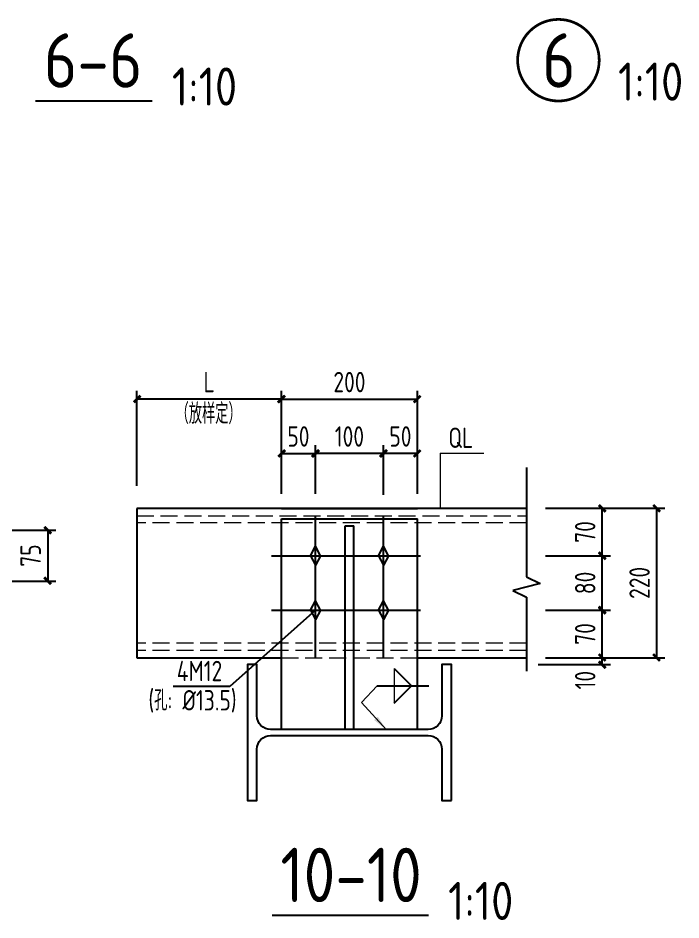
# Model space of a CAD drawing. Header units: millimetres. Extents: x 866561 to 877878, y 40199 to 44891.
# Drawn here: x 875305.5 to 875403.1, y 40444.5 to 40577.2 of the extents above; entities that cross this region are included whole.
import ezdxf

# ---------------------------------------------------------------- set-up
doc = ezdxf.new("R2010")
doc.units = ezdxf.units.MM
doc.header["$LTSCALE"] = 1000
doc.header["$MEASUREMENT"] = 0
doc.linetypes.add('DASH', pattern=[0.35, 0.25, -0.1])
doc.linetypes.add('DOTE', pattern=[2.42, 2, -0.2, 0.02, -0.2])
for name, color, linetype in [('D1', 112, 'Continuous'), ('D2', 6, 'Continuous'), ('DIM', 7, 'Continuous'), ('DOTE', 1, 'DOTE'), ('Prof', 2, 'Continuous'), ('THIN', 7, 'Continuous'), ('文字', 7, 'Continuous'), ('桩', 6, 'Continuous')]:
    doc.layers.add(name, color=color, linetype=linetype)
for name, color, linetype, lineweight in [('D3', 62, 'Continuous', 9), ('LZ', 64, 'Continuous', 9), ('数字', 3, 'Continuous', 9)]:
    doc.layers.add(name, color=color, linetype=linetype, lineweight=lineweight)
doc.styles.add('GBHZ', font='gbenor.shx', dxfattribs={"width": 0.9, "bigfont": 'gbcbig.shx'})
doc.dimstyles.new('Y10', dxfattribs={"dimscale": 0, "dimtxt": 3, "dimasz": 0.01, "dimexe": 1.2, "dimexo": 1, "dimgap": 1, "dimtad": 1, "dimdec": 0, "dimlfac": 10, "dimzin": 0, "dimdsep": 46, "dimtxsty": 'GBHZ', "dimblk1": 'DX', "dimblk2": 'DX', "dimsah": 1, "dimcen": 0.09, "dimdle": 1, "dimadec": 0, "dimazin": 0, "dimtfac": 1, "dimtdec": 0, "dimtix": 1, "dimtmove": 2, "dimatfit": 3, "dimldrblk": 'DX', "dimfxl": 0, "dimtolj": 1, "dimtzin": 0, "dimarcsym": 0})

# ---------------------------------------------------------------- blocks, each defined once
blk = doc.blocks.new('DX')
at = {"color": 0, "linetype": 'ByBlock', "const_width": 40}
blk.add_lwpolyline([(-54, -51), (46, 49)], dxfattribs=at)
blk = doc.blocks.new('*D901')
at = {"layer": 'Defpoints', "color": 0, "linetype": 'ByBlock', "transparency": 16777216}
for p in [(875301.81, 40501.88), (875301.81, 40494.38), (875309.91, 40494.38)]:
    blk.add_point(p, dxfattribs=at)
at = {"layer": 'DIM', "color": 0, "linetype": 'ByBlock', "lineweight": -2, "transparency": 16777216}
for p, q in [((875302.81, 40501.88), (875311.11, 40501.88)), ((875309.91, 40501.87), (875309.91, 40494.39)), ((875302.81, 40494.38), (875311.11, 40494.38))]:
    blk.add_line(p, q, dxfattribs=at)
at = {"layer": 'DIM', "color": 0, "linetype": 'ByBlock', "lineweight": -2, "transparency": 16777216, "xscale": 0.01, "yscale": 0.01, "zscale": 0.01}
for p, rotation in [((875309.91, 40501.88), 90), ((875309.91, 40494.38), 270)]:
    blk.add_blockref('DX', p, dxfattribs=dict(at, rotation=rotation))
at = {"layer": 'DIM', "color": 0, "linetype": 'ByBlock', "transparency": 16777216, "insert": (875307.41, 40498.13), "char_height": 3, "attachment_point": 5, "rotation": 90, "style": 'GBHZ'}
blk.add_mtext('\\A1;75', dxfattribs=at)
blk = doc.blocks.new('*D902')
at = {"layer": 'Defpoints', "color": 0, "linetype": 'ByBlock', "transparency": 16777216}
for p in [(875323.03, 40521.14), (875323.03, 40507.36), (875344.29, 40508.2)]:
    blk.add_point(p, dxfattribs=at)
at = {"layer": 'DIM', "color": 0, "linetype": 'ByBlock', "lineweight": -2, "transparency": 16777216}
for p, q in [((875323.03, 40508.36), (875323.03, 40522.34)), ((875344.29, 40509.2), (875344.29, 40522.34)), ((875344.28, 40521.14), (875323.04, 40521.14))]:
    blk.add_line(p, q, dxfattribs=at)
at = {"layer": 'DIM', "color": 0, "linetype": 'ByBlock', "lineweight": -2, "transparency": 16777216, "xscale": 0.01, "yscale": 0.01, "zscale": 0.01, "rotation": 180}
blk.add_blockref('DX', (875323.03, 40521.14), dxfattribs=at)
at = {"layer": 'DIM', "color": 0, "linetype": 'ByBlock', "lineweight": -2, "transparency": 16777216, "xscale": 0.01, "yscale": 0.01, "zscale": 0.01}
blk.add_blockref('DX', (875344.29, 40521.14), dxfattribs=at)
at = {"layer": 'DIM', "color": 0, "linetype": 'ByBlock', "transparency": 16777216, "insert": (875333.66, 40523.64), "char_height": 3, "attachment_point": 5, "style": 'GBHZ'}
blk.add_mtext('\\A1;L', dxfattribs=at)
blk = doc.blocks.new('*D903')
at = {"layer": 'Defpoints', "color": 0, "linetype": 'ByBlock', "transparency": 16777216}
for p in [(875381.04, 40482.1), (875382.11, 40483.1), (875391.47, 40483.1)]:
    blk.add_point(p, dxfattribs=at)
at = {"layer": 'DIM', "color": 0, "linetype": 'ByBlock', "lineweight": -2, "transparency": 16777216}
for p, q in [((875382.04, 40482.1), (875392.67, 40482.1)), ((875383.11, 40483.1), (875392.67, 40483.1)), ((875391.47, 40483.11), (875391.47, 40483.12)), ((875391.47, 40482.1), (875391.47, 40483.1)), ((875391.47, 40482.09), (875391.47, 40482.08))]:
    blk.add_line(p, q, dxfattribs=at)
at = {"layer": 'DIM', "color": 0, "linetype": 'ByBlock', "lineweight": -2, "transparency": 16777216, "xscale": 0.01, "yscale": 0.01, "zscale": 0.01}
for p, rotation in [((875391.47, 40483.1), 270), ((875391.47, 40482.1), 90)]:
    blk.add_blockref('DX', p, dxfattribs=dict(at, rotation=rotation))
at = {"layer": 'DIM', "color": 0, "linetype": 'ByBlock', "transparency": 16777216, "insert": (875388.97, 40479.8), "char_height": 3, "attachment_point": 5, "rotation": 90, "style": 'GBHZ'}
blk.add_mtext('\\A1;10', dxfattribs=at)
blk = doc.blocks.new('*D904')
at = {"layer": 'Defpoints', "color": 0, "linetype": 'ByBlock', "transparency": 16777216}
for p in [(875382.11, 40490.1), (875391.47, 40490.1), (875382.11, 40483.1)]:
    blk.add_point(p, dxfattribs=at)
at = {"layer": 'DIM', "color": 0, "linetype": 'ByBlock', "lineweight": -2, "transparency": 16777216}
for p, q in [((875383.11, 40490.1), (875392.67, 40490.1)), ((875391.47, 40483.11), (875391.47, 40490.09)), ((875383.11, 40483.1), (875392.67, 40483.1))]:
    blk.add_line(p, q, dxfattribs=at)
at = {"layer": 'DIM', "color": 0, "linetype": 'ByBlock', "lineweight": -2, "transparency": 16777216, "xscale": 0.01, "yscale": 0.01, "zscale": 0.01}
for p, rotation in [((875391.47, 40490.1), 90), ((875391.47, 40483.1), 270)]:
    blk.add_blockref('DX', p, dxfattribs=dict(at, rotation=rotation))
at = {"layer": 'DIM', "color": 0, "linetype": 'ByBlock', "transparency": 16777216, "insert": (875388.97, 40486.6), "char_height": 3, "attachment_point": 5, "rotation": 90, "style": 'GBHZ'}
blk.add_mtext('\\A1;70', dxfattribs=at)
blk = doc.blocks.new('*D905')
at = {"layer": 'Defpoints', "color": 0, "linetype": 'ByBlock', "transparency": 16777216}
for p in [(875382.11, 40498.1), (875391.47, 40498.1), (875382.11, 40490.1)]:
    blk.add_point(p, dxfattribs=at)
at = {"layer": 'DIM', "color": 0, "linetype": 'ByBlock', "lineweight": -2, "transparency": 16777216}
for p, q in [((875383.11, 40498.1), (875392.67, 40498.1)), ((875391.47, 40490.11), (875391.47, 40498.09)), ((875383.11, 40490.1), (875392.67, 40490.1))]:
    blk.add_line(p, q, dxfattribs=at)
at = {"layer": 'DIM', "color": 0, "linetype": 'ByBlock', "lineweight": -2, "transparency": 16777216, "xscale": 0.01, "yscale": 0.01, "zscale": 0.01}
for p, rotation in [((875391.47, 40498.1), 90), ((875391.47, 40490.1), 270)]:
    blk.add_blockref('DX', p, dxfattribs=dict(at, rotation=rotation))
at = {"layer": 'DIM', "color": 0, "linetype": 'ByBlock', "transparency": 16777216, "insert": (875388.97, 40494.1), "char_height": 3, "attachment_point": 5, "rotation": 90, "style": 'GBHZ'}
blk.add_mtext('\\A1;80', dxfattribs=at)
blk = doc.blocks.new('*D906')
at = {"layer": 'Defpoints', "color": 0, "linetype": 'ByBlock', "transparency": 16777216}
for p in [(875382.11, 40505.1), (875391.47, 40505.1), (875382.11, 40498.1)]:
    blk.add_point(p, dxfattribs=at)
at = {"layer": 'DIM', "color": 0, "linetype": 'ByBlock', "lineweight": -2, "transparency": 16777216}
for p, q in [((875383.11, 40505.1), (875392.67, 40505.1)), ((875391.47, 40498.11), (875391.47, 40505.09)), ((875383.11, 40498.1), (875392.67, 40498.1))]:
    blk.add_line(p, q, dxfattribs=at)
at = {"layer": 'DIM', "color": 0, "linetype": 'ByBlock', "lineweight": -2, "transparency": 16777216, "xscale": 0.01, "yscale": 0.01, "zscale": 0.01}
for p, rotation in [((875391.47, 40505.1), 90), ((875391.47, 40498.1), 270)]:
    blk.add_blockref('DX', p, dxfattribs=dict(at, rotation=rotation))
at = {"layer": 'DIM', "color": 0, "linetype": 'ByBlock', "transparency": 16777216, "insert": (875388.97, 40501.6), "char_height": 3, "attachment_point": 5, "rotation": 90, "style": 'GBHZ'}
blk.add_mtext('\\A1;70', dxfattribs=at)
blk = doc.blocks.new('*D907')
at = {"layer": 'Defpoints', "color": 0, "linetype": 'ByBlock', "transparency": 16777216}
for p in [(875382.11, 40505.1), (875382.11, 40483.1), (875399.47, 40483.1)]:
    blk.add_point(p, dxfattribs=at)
at = {"layer": 'DIM', "color": 0, "linetype": 'ByBlock', "lineweight": -2, "transparency": 16777216}
for p, q in [((875383.11, 40505.1), (875400.67, 40505.1)), ((875399.47, 40505.09), (875399.47, 40483.11)), ((875383.11, 40483.1), (875400.67, 40483.1))]:
    blk.add_line(p, q, dxfattribs=at)
at = {"layer": 'DIM', "color": 0, "linetype": 'ByBlock', "lineweight": -2, "transparency": 16777216, "xscale": 0.01, "yscale": 0.01, "zscale": 0.01}
for p, rotation in [((875399.47, 40505.1), 90), ((875399.47, 40483.1), 270)]:
    blk.add_blockref('DX', p, dxfattribs=dict(at, rotation=rotation))
at = {"layer": 'DIM', "color": 0, "linetype": 'ByBlock', "transparency": 16777216, "insert": (875396.97, 40494.1), "char_height": 3, "attachment_point": 5, "rotation": 90, "style": 'GBHZ'}
blk.add_mtext('\\A1;220', dxfattribs=at)
blk = doc.blocks.new('*D908')
at = {"layer": 'Defpoints', "color": 0, "linetype": 'ByBlock', "transparency": 16777216}
for p in [(875349.29, 40513.14), (875344.29, 40506.2), (875349.29, 40506.2)]:
    blk.add_point(p, dxfattribs=at)
at = {"layer": 'DIM', "color": 0, "linetype": 'ByBlock', "lineweight": -2, "transparency": 16777216}
for p, q in [((875344.29, 40507.2), (875344.29, 40514.34)), ((875349.29, 40507.2), (875349.29, 40514.34)), ((875344.3, 40513.14), (875349.28, 40513.14))]:
    blk.add_line(p, q, dxfattribs=at)
at = {"layer": 'DIM', "color": 0, "linetype": 'ByBlock', "lineweight": -2, "transparency": 16777216, "xscale": 0.01, "yscale": 0.01, "zscale": 0.01, "rotation": 180}
blk.add_blockref('DX', (875344.29, 40513.14), dxfattribs=at)
at = {"layer": 'DIM', "color": 0, "linetype": 'ByBlock', "lineweight": -2, "transparency": 16777216, "xscale": 0.01, "yscale": 0.01, "zscale": 0.01}
blk.add_blockref('DX', (875349.29, 40513.14), dxfattribs=at)
at = {"layer": 'DIM', "color": 0, "linetype": 'ByBlock', "transparency": 16777216, "insert": (875346.79, 40515.64), "char_height": 3, "attachment_point": 5, "style": 'GBHZ'}
blk.add_mtext('\\A1;50', dxfattribs=at)
blk = doc.blocks.new('*D909')
at = {"layer": 'Defpoints', "color": 0, "linetype": 'ByBlock', "transparency": 16777216}
for p in [(875349.29, 40513.14), (875349.29, 40506.2), (875359.29, 40506.06)]:
    blk.add_point(p, dxfattribs=at)
at = {"layer": 'DIM', "color": 0, "linetype": 'ByBlock', "lineweight": -2, "transparency": 16777216}
for p, q in [((875349.29, 40507.2), (875349.29, 40514.34)), ((875359.29, 40507.06), (875359.29, 40514.34)), ((875359.28, 40513.14), (875349.3, 40513.14))]:
    blk.add_line(p, q, dxfattribs=at)
at = {"layer": 'DIM', "color": 0, "linetype": 'ByBlock', "lineweight": -2, "transparency": 16777216, "xscale": 0.01, "yscale": 0.01, "zscale": 0.01, "rotation": 180}
blk.add_blockref('DX', (875349.29, 40513.14), dxfattribs=at)
at = {"layer": 'DIM', "color": 0, "linetype": 'ByBlock', "lineweight": -2, "transparency": 16777216, "xscale": 0.01, "yscale": 0.01, "zscale": 0.01}
blk.add_blockref('DX', (875359.29, 40513.14), dxfattribs=at)
at = {"layer": 'DIM', "color": 0, "linetype": 'ByBlock', "transparency": 16777216, "insert": (875354.29, 40515.64), "char_height": 3, "attachment_point": 5, "style": 'GBHZ'}
blk.add_mtext('\\A1;100', dxfattribs=at)
blk = doc.blocks.new('*D910')
at = {"layer": 'Defpoints', "color": 0, "linetype": 'ByBlock', "transparency": 16777216}
for p in [(875359.29, 40513.14), (875359.29, 40506.2), (875364.29, 40506.2)]:
    blk.add_point(p, dxfattribs=at)
at = {"layer": 'DIM', "color": 0, "linetype": 'ByBlock', "lineweight": -2, "transparency": 16777216}
for p, q in [((875359.29, 40507.2), (875359.29, 40514.34)), ((875364.29, 40507.2), (875364.29, 40514.34)), ((875364.28, 40513.14), (875359.3, 40513.14))]:
    blk.add_line(p, q, dxfattribs=at)
at = {"layer": 'DIM', "color": 0, "linetype": 'ByBlock', "lineweight": -2, "transparency": 16777216, "xscale": 0.01, "yscale": 0.01, "zscale": 0.01, "rotation": 180}
blk.add_blockref('DX', (875359.29, 40513.14), dxfattribs=at)
at = {"layer": 'DIM', "color": 0, "linetype": 'ByBlock', "lineweight": -2, "transparency": 16777216, "xscale": 0.01, "yscale": 0.01, "zscale": 0.01}
blk.add_blockref('DX', (875364.29, 40513.14), dxfattribs=at)
at = {"layer": 'DIM', "color": 0, "linetype": 'ByBlock', "transparency": 16777216, "insert": (875361.79, 40515.64), "char_height": 3, "attachment_point": 5, "style": 'GBHZ'}
blk.add_mtext('\\A1;50', dxfattribs=at)
blk = doc.blocks.new('*D911')
at = {"layer": 'Defpoints', "color": 0, "linetype": 'ByBlock', "transparency": 16777216}
for p in [(875364.29, 40521.14), (875344.29, 40508.2), (875364.29, 40508.2)]:
    blk.add_point(p, dxfattribs=at)
at = {"layer": 'DIM', "color": 0, "linetype": 'ByBlock', "lineweight": -2, "transparency": 16777216}
for p, q in [((875344.29, 40509.2), (875344.29, 40522.34)), ((875364.29, 40509.2), (875364.29, 40522.34)), ((875344.3, 40521.14), (875364.28, 40521.14))]:
    blk.add_line(p, q, dxfattribs=at)
at = {"layer": 'DIM', "color": 0, "linetype": 'ByBlock', "lineweight": -2, "transparency": 16777216, "xscale": 0.01, "yscale": 0.01, "zscale": 0.01, "rotation": 180}
blk.add_blockref('DX', (875344.29, 40521.14), dxfattribs=at)
at = {"layer": 'DIM', "color": 0, "linetype": 'ByBlock', "lineweight": -2, "transparency": 16777216, "xscale": 0.01, "yscale": 0.01, "zscale": 0.01}
blk.add_blockref('DX', (875364.29, 40521.14), dxfattribs=at)
at = {"layer": 'DIM', "color": 0, "linetype": 'ByBlock', "transparency": 16777216, "insert": (875354.29, 40523.64), "char_height": 3, "attachment_point": 5, "style": 'GBHZ'}
blk.add_mtext('\\A1;200', dxfattribs=at)

msp = doc.modelspace()

# ---------------------------------------------------------------- linework, layer by layer
at = {"linetype": 'ByBlock', "ltscale": 0.5, "const_width": 0.4}
msp.add_lwpolyline([(875379.032, 40570.97, 1), (875391.032, 40570.97, 1)], format="xyb", close=True, dxfattribs=at)
at = {"layer": 'D1', "color": 251}
for p, q in [((875349.29, 40490.098), (875336.723, 40478.882)), ((875360.856, 40481.539), (875363.426, 40478.97)), ((875336.723, 40478.882), (875328.351, 40478.882)), ((875358.359, 40478.97), (875365.965, 40478.97)), ((875360.856, 40476.401), (875363.426, 40478.97))]:
    msp.add_line(p, q, dxfattribs=at)
at = {"layer": 'D2', "linetype": 'Continuous'}
msp.add_line((875323.027, 40505.055), (875323.027, 40483.101), dxfattribs=at)
at = {"layer": 'D2'}
for p, q in [((875380.345, 40505.055), (875323.027, 40505.055)), ((875344.292, 40505.055), (875364.292, 40505.055)), ((875344.292, 40472.551), (875344.292, 40503.502)), ((875344.292, 40503.502), (875364.292, 40503.502)), ((875364.292, 40472.551), (875364.292, 40503.502)), ((875353.65, 40472.551), (875353.65, 40502.502)), ((875353.65, 40502.502), (875354.935, 40502.502)), ((875354.935, 40472.551), (875354.935, 40502.502)), ((875323.027, 40483.101), (875344.292, 40483.101)), ((875364.292, 40483.101), (875380.345, 40483.101))]:
    msp.add_line(p, q, dxfattribs=at)
at = {"layer": 'D3', "color": 251}
for p, q in [((875367.613, 40513.165), (875374.037, 40513.165)), ((875367.613, 40513.165), (875367.613, 40505.055)), ((875360.856, 40481.539), (875360.856, 40476.401)), ((875356.067, 40476.5), (875358.359, 40478.97)), ((875356.067, 40476.5), (875359.738, 40472.519))]:
    msp.add_line(p, q, dxfattribs=at)
msp.add_solid([(875358.474, 40474.411), (875359.738, 40472.519), (875358.474, 40474.411), (875357.925, 40473.931)], dxfattribs=at)
at = {"layer": 'DOTE', "linetype": 'DOTE', "ltscale": 5}
for p, q in [((875349.292, 40483.101), (875349.292, 40503.984)), ((875359.292, 40483.101), (875359.292, 40503.984)), ((875342.841, 40498.101), (875364.743, 40498.101)), ((875342.841, 40490.098), (875364.743, 40490.098))]:
    msp.add_line(p, q, dxfattribs=at)
at = {"layer": 'LZ', "color": 251, "linetype": 'DASH', "ltscale": 0.01}
for p, q in [((875323.027, 40503.984), (875380.345, 40503.984)), ((875380.345, 40502.914), (875323.027, 40502.914)), ((875380.345, 40485.242), (875323.027, 40485.242)), ((875380.345, 40484.172), (875323.027, 40484.172)), ((875344.292, 40483.101), (875364.292, 40483.101))]:
    msp.add_line(p, q, dxfattribs=at)
at = {"layer": 'Prof'}
msp.add_lwpolyline([(875369.292, 40462.101), (875369.292, 40482.101), (875367.892, 40482.101), (875367.892, 40474.551, -0.4142136), (875365.892, 40472.551), (875342.692, 40472.551, -0.4142136), (875340.692, 40474.551), (875340.692, 40482.101), (875339.292, 40482.101), (875339.292, 40462.101), (875340.692, 40462.101), (875340.692, 40469.651, -0.4142136), (875342.692, 40471.651), (875365.892, 40471.651, -0.4142136), (875367.892, 40469.651), (875367.892, 40462.101)], format="xyb", close=True, dxfattribs=at)
at = {"layer": 'THIN', "linetype": 'ByBlock'}
for p, q in [((875380.345, 40511.055), (875380.345, 40495.003)), ((875382.345, 40494.003), (875378.345, 40493.003)), ((875380.345, 40495.003), (875382.345, 40494.003)), ((875378.345, 40493.003), (875380.345, 40492.003)), ((875380.345, 40492.003), (875380.345, 40481.101))]:
    msp.add_line(p, q, dxfattribs=at)
at = {"layer": '文字', "color": 6, "const_width": 0.32}
for points in [[(875308.086, 40564.97), (875325.301, 40564.97)], [(875342.885, 40445.208), (875365.922, 40445.208)]]:
    msp.add_lwpolyline(points, dxfattribs=at)
at = {"layer": '桩'}
for p, q in [((875348.543, 40498.101), (875349.292, 40499.483)), ((875350.041, 40498.101), (875349.292, 40499.483)), ((875358.543, 40498.101), (875359.292, 40499.483)), ((875360.041, 40498.101), (875359.292, 40499.483)), ((875348.543, 40498.101), (875349.292, 40496.72)), ((875350.041, 40498.101), (875349.292, 40496.72)), ((875358.543, 40498.101), (875359.292, 40496.72)), ((875360.041, 40498.101), (875359.292, 40496.72)), ((875348.543, 40490.098), (875349.292, 40491.479)), ((875350.041, 40490.098), (875349.292, 40491.479)), ((875358.543, 40490.098), (875359.292, 40491.479)), ((875360.041, 40490.098), (875359.292, 40491.479)), ((875348.543, 40490.098), (875349.292, 40488.717)), ((875350.041, 40490.098), (875349.292, 40488.717)), ((875358.543, 40490.098), (875359.292, 40488.717)), ((875360.041, 40490.098), (875359.292, 40488.717))]:
    msp.add_line(p, q, dxfattribs=at)

# ---------------------------------------------------------------- texts
at = {"layer": '数字', "style": 'GBHZ', "width": 0.9}
for s, p in [('（放样定）', (875328.723, 40517.496)), ('QL', (875368.843, 40513.954)), ('4M12', (875328.893, 40479.648)), ('(孔: %%C13.5)', (875324.714, 40475.341))]:
    msp.add_text(s, height=3, dxfattribs=at).set_placement(p)
at = {"layer": '文字', "color": 6, "style": 'GBHZ'}
for s, height, p in [('6-6', 8, (875309.338, 40566.921)), ('6', 8, (875382.636, 40566.937)), ('1:10', 5.6, (875328.18, 40564.3)), ('1:10', 5.6, (875393.798, 40565.018, -0.009)), ('10-10', 8, (875344.136, 40447.159)), ('1:10', 5.6, (875368.802, 40444.538))]:
    msp.add_text(s, height=height, dxfattribs=at).set_placement(p)

# ---------------------------------------------------------------- dimensions: what is measured, and where the dimension line sits
at = {"layer": 'DIM', "linetype": 'ByBlock'}
dim = msp.add_linear_dim(base=(875323.033, 40521.144), p1=(875344.292, 40508.197), p2=(875323.033, 40507.364), text='L', dimstyle='Y10', override={"dimscale": 1}, dxfattribs=at)
dim.commit()
dim.dimension.update_dxf_attribs({"geometry": '*D902', "text_midpoint": (875333.663, 40523.644)})
for base, p1, p2, picture, middle in [((875364.292, 40521.144), (875344.292, 40508.197), (875364.292, 40508.197), '*D911', (875354.292, 40523.644)), ((875349.292, 40513.144), (875344.292, 40506.197), (875349.292, 40506.197), '*D908', (875346.792, 40515.644))]:
    dim = msp.add_linear_dim(base=base, p1=p1, p2=p2, dimstyle='Y10', override={"dimscale": 1}, dxfattribs=at)
    dim.commit()
    dim.dimension.update_dxf_attribs({"geometry": picture, "text_midpoint": middle})
for base, p1, p2, angle, picture, middle in [((875349.292, 40513.144), (875359.292, 40506.056), (875349.292, 40506.197), 180, '*D909', (875354.292, 40515.644)), ((875359.292, 40513.144), (875364.292, 40506.197), (875359.292, 40506.197), 180, '*D910', (875361.792, 40515.644)), ((875391.47, 40505.098), (875382.113, 40498.101), (875382.113, 40505.098), 90, '*D906', (875388.97, 40501.6)), ((875399.47, 40483.101), (875382.113, 40505.098), (875382.113, 40483.101), 90, '*D907', (875396.97, 40494.1)), ((875309.911, 40494.384), (875301.811, 40501.883), (875301.811, 40494.384), 270, '*D901', (875307.411, 40498.134)), ((875391.47, 40498.101), (875382.113, 40490.098), (875382.113, 40498.101), 90, '*D905', (875388.97, 40494.1)), ((875391.47, 40490.098), (875382.113, 40483.101), (875382.113, 40490.098), 90, '*D904', (875388.97, 40486.6))]:
    dim = msp.add_linear_dim(base=base, p1=p1, p2=p2, angle=angle, dimstyle='Y10', override={"dimscale": 1}, dxfattribs=at)
    dim.commit()
    dim.dimension.update_dxf_attribs({"geometry": picture, "text_midpoint": middle})
dim = msp.add_linear_dim(base=(875391.47, 40483.101), p1=(875381.04, 40482.101), p2=(875382.113, 40483.101), angle=90, dimstyle='Y10', override={"dimscale": 1}, dxfattribs=at)
dim.commit()
dim.dimension.update_dxf_attribs({"geometry": '*D903', "text_midpoint": (875388.97, 40479.796), "dimtype": 160})

doc.saveas('drawing.dxf')
